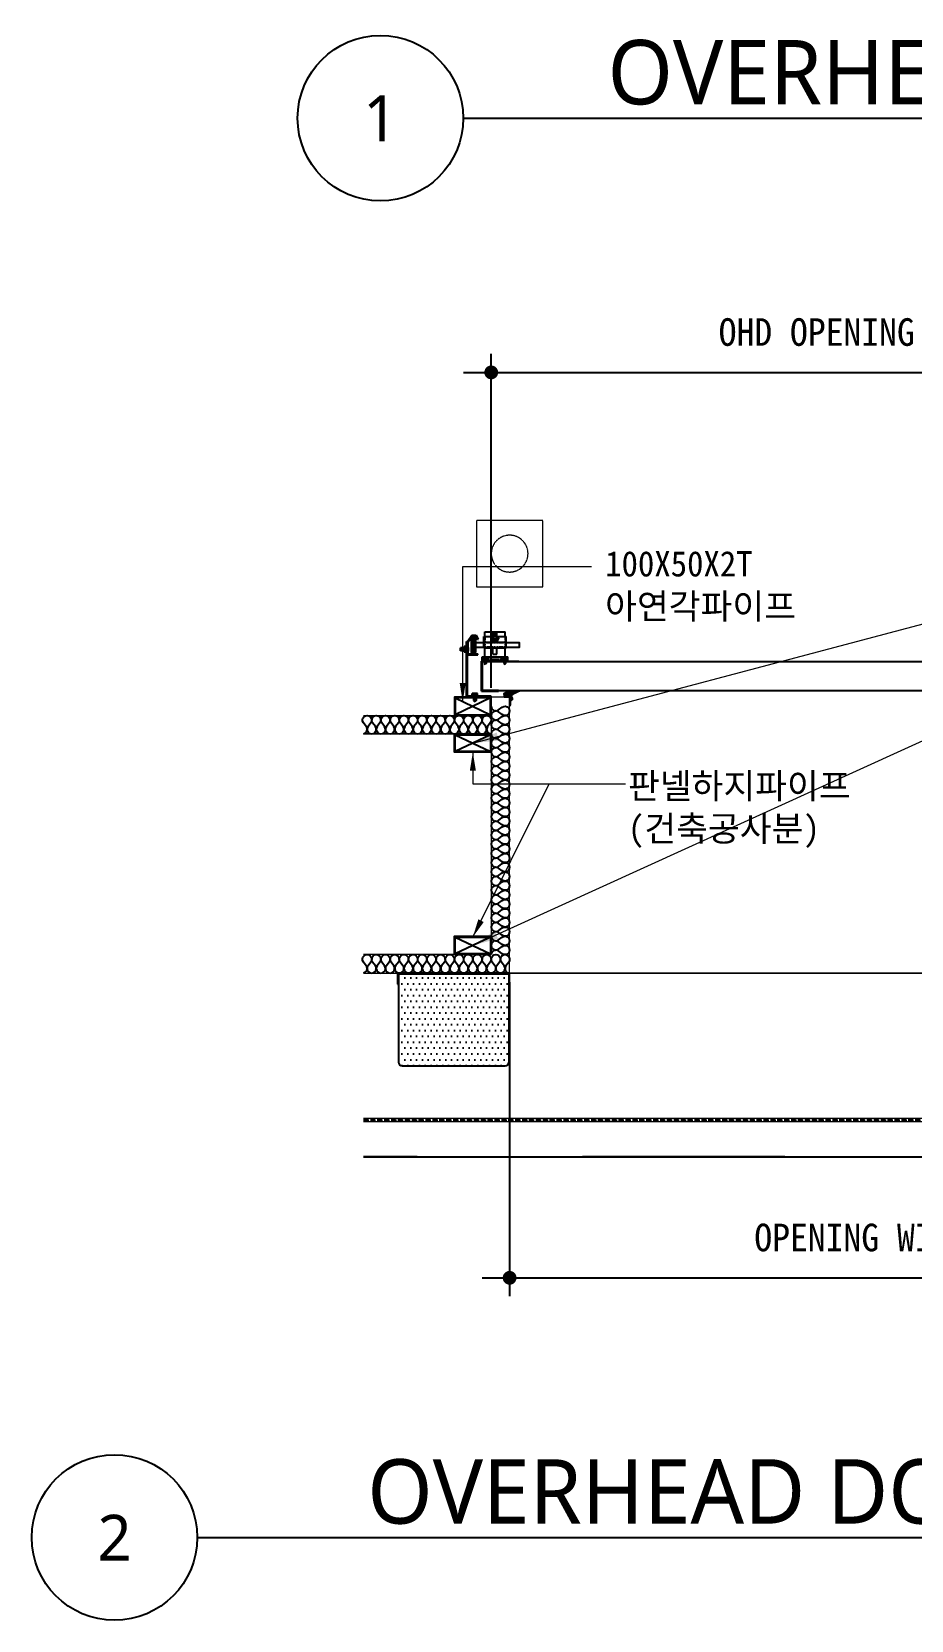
# Model space of a CAD drawing. Header units: millimetres. Extents: x 204328 to 274136, y -196910 to -178068.
# Drawn here: x 205236 to 207627, y -196910 to -192593 of the extents above; entities that cross this region are included whole.
import ezdxf
from ezdxf.enums import TextEntityAlignment as Align

# ---------------------------------------------------------------- set-up
doc = ezdxf.new("R2010")
doc.units = ezdxf.units.MM
for name, pattern in [('CEN', [62, 60, -1, 0, -1]), ('HID', [2, 1.1, -0.9]), ('HIDDEN', [0.375, 0.25, -0.125])]:
    doc.linetypes.add(name, pattern=pattern)
doc.layers.get('Defpoints').update_dxf_attribs({"color": 140})
for name, color, linetype in [('1212', 7, 'Continuous'), ('3', 3, 'Continuous'), ('dim', 7, 'Continuous'), ('HAT', 8, 'Continuous'), ('HFC-23-파이프', 3, 'Continuous'), ('OHD Frame', 2, 'Continuous'), ('OHD Panel', 5, 'Continuous'), ('Text', 3, 'Continuous')]:
    doc.layers.add(name, color=color, linetype=linetype)
for name, color, linetype, lineweight in [('A-CNTL', 1, 'CEN', 15), ('A-DIMS', 7, 'Continuous', 25), ('A-ELEV-LIN3', 8, 'Continuous', 18), ('A-FLXX-HID2', 3, 'HID', 25), ('A-SECT-LIN1', 4, 'Continuous', 25), ('A-SSXM-ELEV', 8, 'Continuous', 18), ('A-WAXM-PANL', 6, 'Continuous', 20), ('A-XXXX-HID', 8, 'HIDDEN', 18), ('A-XXXX-INSL1', 15, 'Continuous', 18), ('A-XXXX-SYMB', 7, 'Continuous', 25), ('A-XXXX-TXT1', 3, 'Continuous', 25)]:
    doc.layers.add(name, color=color, linetype=linetype, lineweight=lineweight)
doc.layers.add('면적용', color=30, linetype='Continuous', plot=False)
doc.styles.add('HY울릉도L', font='')
doc.styles.add('돋움체', font='')
doc.styles.add('맑은고딕', font='malgun.ttf')
doc.styles.get('HY울릉도L').set_extended_font_data('Dotum')
doc.styles.get('돋움체').set_extended_font_data('DotumChe')
doc.dimstyles.new('CDIM', dxfattribs={"dimtxt": 3, "dimasz": 1.5, "dimexe": 2, "dimexo": 1, "dimgap": 1, "dimtad": 1, "dimdec": 0, "dimrnd": 0.5, "dimzin": 0, "dimdsep": 32, "dimlunit": 6, "dimtxsty": 'HY울릉도L', "dimblk1": '_CIDOT', "dimblk2": '_CIDOT', "dimsah": 1, "dimcen": 5.5, "dimclrd": 2, "dimclre": 2, "dimclrt": 7, "dimadec": 0, "dimazin": 0, "dimtfac": 1, "dimtdec": 0, "dimtix": 1, "dimtmove": 2, "dimatfit": 1, "dimldrblk": '_CIDOT', "dimfxl": 1, "dimtolj": 1, "dimtzin": 0, "dimlwd": -1, "dimarcsym": 0})
doc.dimstyles.new('ISO-25', dxfattribs={"dimtxt": 2.5, "dimasz": 2.5, "dimexe": 1.25, "dimexo": 0.625, "dimtad": 1, "dimdsep": 46, "dimtxsty": 'Standard', "dimcen": 2.5, "dimadec": 0, "dimazin": 0, "dimtfac": 1, "dimtmove": 0, "dimatfit": 3, "dimfxl": 1, "dimarcsym": 0})

# ---------------------------------------------------------------- blocks, each defined once
blk = doc.blocks.new('b1')
at = {"layer": 'A-XXXX-HID'}
blk.add_lwpolyline([(0, 180), (180, 180), (180, 0), (0, 0), (0, 180)], dxfattribs=at)
blk.add_circle((90, 90), 50, dxfattribs=at)
blk = doc.blocks.new('2TRACK')
at = {"color": 2}
for p, q in [((-35.9, 54.2), (-35.9, 21)), ((-33.6, 54.2), (-33.6, 21.7)), ((-33.1, 57), (-7.9, 57)), ((-33.1, 54.7), (-7.9, 54.7)), ((-7.9, 57), (-7.9, 54.7)), ((-35.9, 21), (-23.7, 3.5)), ((-33.6, 21.7), (-22.5, 5.8)), ((-23.7, 3.5), (-12.1, 3.5)), ((-22.5, 5.8), (-13.5, 5.8)), ((-13.5, 5.8), (-8.3, 15.5)), ((-12.1, 3.5), (-6.3, 14.4)), ((-8.3, 15.5), (-6.3, 14.4))]:
    blk.add_line(p, q, dxfattribs=at)
for radius in [2.8, 0.5]:
    blk.add_arc((-33.1, 54.2), radius, 90, 180, dxfattribs=at)
blk = doc.blocks.new('78t angle')
at = {"color": 2}
for p, q in [((-45.3, 37.5), (-45.3, 35.2)), ((-45.3, 37.5), (18.9, 37.5)), ((-45.3, 35.2), (18.9, 35.2)), ((19.4, 34.7), (19.4, -113.5)), ((21.7, 34.7), (21.7, -113.5)), ((21.7, -113.5), (19.4, -113.5))]:
    blk.add_line(p, q, dxfattribs=at)
for radius in [2.8, 0.5]:
    blk.add_arc((18.9, 34.7), radius, 0, 90, dxfattribs=at)
blk = doc.blocks.new('프레임100X50X2.3T')
at = {"color": 1}
for p, q in [((105125.2, -46858.7), (105170.6, -46763.3)), ((105125.2, -46763.3), (105170.6, -46858.7))]:
    blk.add_line(p, q, dxfattribs=at)
at = {"layer": 'OHD Frame'}
for points in [[(105172.9, -46761), (105172.9, -46861), (105122.9, -46861), (105122.9, -46761)], [(105170.6, -46763.3), (105170.6, -46858.7), (105125.2, -46858.7), (105125.2, -46763.3)]]:
    blk.add_lwpolyline(points, close=True, dxfattribs=at)
blk = doc.blocks.new('_CIDOT')
at = {"color": 0, "linetype": 'ByBlock'}
blk.add_line((2, 0), (-1, 0), dxfattribs=at)
at = {"color": 0, "linetype": 'ByBlock', "const_width": 0.5}
blk.add_lwpolyline([(-0.25, 0, 1), (0.25, 0, 1)], format="xyb", close=True, dxfattribs=at)
blk = doc.blocks.new('*D64')
at = {"layer": 'A-DIMS', "lineweight": -2, "transparency": 16777216}
for p, q in [((206535.5, -195176.4), (206535.5, -196029.8)), ((208835.5, -195176.4), (208835.5, -196029.8))]:
    blk.add_line(p, q, dxfattribs=at)
at = {"layer": 'A-DIMS', "transparency": 16777216}
blk.add_line((206573, -195979.8), (208798, -195979.8), dxfattribs=at)
at = {"layer": 'Defpoints', "color": 0, "transparency": 16777216}
for p in [(206535.5, -195151.4), (208835.5, -195151.4), (208835.5, -195979.8)]:
    blk.add_point(p, dxfattribs=at)
at = {"layer": 'A-DIMS', "transparency": 16777216, "xscale": 37.5, "yscale": 37.5, "zscale": 37.5, "rotation": 180}
blk.add_blockref('_CIDOT', (206535.5, -195979.8), dxfattribs=at)
at = {"layer": 'A-DIMS', "transparency": 16777216, "xscale": 37.5, "yscale": 37.5, "zscale": 37.5}
blk.add_blockref('_CIDOT', (208835.5, -195979.8), dxfattribs=at)
at = {"layer": 'A-DIMS', "color": 3, "transparency": 16777216, "insert": (207685.5, -195879.8), "char_height": 75, "attachment_point": 5, "style": '돋움체'}
blk.add_mtext('\\A1;OPENING WIDTH =2,300', dxfattribs=at)
blk = doc.blocks.new('*D65')
at = {"layer": 'A-DIMS', "lineweight": -2, "transparency": 16777216}
for p, q in [((206485.5, -194376.4), (206485.5, -193468.8)), ((208885.5, -194376.4), (208885.5, -193468.8))]:
    blk.add_line(p, q, dxfattribs=at)
at = {"layer": 'A-DIMS', "transparency": 16777216}
blk.add_line((206523, -193518.8), (208848, -193518.8), dxfattribs=at)
at = {"layer": 'Defpoints', "color": 0, "transparency": 16777216}
for p in [(208885.5, -193518.8), (206485.5, -194401.4), (208885.5, -194401.4)]:
    blk.add_point(p, dxfattribs=at)
at = {"layer": 'A-DIMS', "transparency": 16777216, "xscale": 37.5, "yscale": 37.5, "zscale": 37.5, "rotation": 180}
blk.add_blockref('_CIDOT', (206485.5, -193518.8), dxfattribs=at)
at = {"layer": 'A-DIMS', "transparency": 16777216, "xscale": 37.5, "yscale": 37.5, "zscale": 37.5}
blk.add_blockref('_CIDOT', (208885.5, -193518.8), dxfattribs=at)
at = {"layer": 'A-DIMS', "color": 3, "transparency": 16777216, "insert": (207685.5, -193418.8), "char_height": 75, "attachment_point": 5, "style": '돋움체'}
blk.add_mtext('\\A1;OHD OPENING WIDTH =2,400', dxfattribs=at)

msp = doc.modelspace()

# ---------------------------------------------------------------- hatches: boundary and pattern name
h = msp.add_hatch()
h.set_pattern_fill('DOTS', color=256, scale=10)
h.set_pattern_definition([(0, (-65362.728, -65259.507), (7.9375, 15.875), [0, -15.875])])
h.paths.add_polyline_path([(206523.2, -195403.7, 0.414214), (206533.2, -195393.7), (206533.2, -195153.7), (206233.2, -195153.7), (206233.2, -195393.7, 0.414214), (206243.2, -195403.7)])
at = {"layer": 'HFC-23-파이프'}
h = msp.add_hatch(color=7, dxfattribs=at)
h.dxf.hatch_style = 1
h.paths.add_polyline_path([(206531.5, -194397), (206535.5, -194397), (206535.5, -194398.9), (206522.5, -194398.9), (206522.5, -194397), (206526.4, -194397), (206526.4, -194395.4), (206523.1, -194395.4), (206521.9, -194395.2), (206519.8, -194392.4), (206530.8, -194387.4), (206538.2, -194385.6), (206531.2, -194388.2), (206523.2, -194392.7), (206525.5, -194393.5), (206529.8, -194394.4), (206533.4, -194392.6), (206541.5, -194387.6), (206548.1, -194384.4), (206549.5, -194384.2), (206549.5, -194384.2), (206543.5, -194387.6), (206536.1, -194393.2), (206536.1, -194395.4), (206531.5, -194395.4)])
h.paths.add_polyline_path([(206539.2, -194400.5, 0.154527), (206539.2, -194401.1), (206540.1, -194403.6, 0.170014), (206540.5, -194404.1, -1.840759), (206537.5, -194405.5), (206537.4, -194401.9), (206538.6, -194395.2), (206547.2, -194389.6), (206557.7, -194385.1), (206562.9, -194384.2), (206559.8, -194385.2), (206549.2, -194390.6), (206540.2, -194397)])

# ---------------------------------------------------------------- linework, layer by layer
at = {"color": 4}
for p, q in [((206468.4, -194223.8), (206523.4, -194223.8)), ((206468.4, -194237.1), (206468.4, -194223.8)), ((206523.4, -194237.1), (206523.4, -194223.8)), ((206465.3, -194267.1), (206465.3, -194252.5)), ((206468.4, -194292.3), (206468.4, -194267.1)), ((206489.8, -194285.1), (206500.8, -194285.1)), ((206523.4, -194292.3), (206523.4, -194267.1)), ((206525.8, -194267.1), (206525.8, -194252.5)), ((206460.9, -194292.3), (206477.4, -194292.3)), ((206460.9, -194303.8), (206460.9, -194292.3)), ((206460.9, -194301.6), (206530.2, -194301.6)), ((206477.4, -194292.3), (206477.4, -194301.6)), ((206477.4, -194293.9), (206478.5, -194293.9)), ((206477.4, -194300), (206478.5, -194300)), ((206478.5, -194292.3), (206512.5, -194292.3)), ((206478.5, -194292.3), (206478.5, -194301.6)), ((206512.5, -194292.3), (206512.5, -194301.6)), ((206512.5, -194293.9), (206513.7, -194293.9)), ((206512.5, -194300), (206513.7, -194300)), ((206513.7, -194292.3), (206530.2, -194292.3)), ((206513.7, -194292.3), (206513.7, -194301.6)), ((206530.2, -194303.8), (206530.2, -194292.3))]:
    msp.add_line(p, q, dxfattribs=at)
at = {"color": 8, "linetype": 'HIDDEN', "ltscale": 3}
for p, q in [((206468.4, -194237.1), (206468.4, -194267.1)), ((206523.4, -194237.1), (206523.4, -194267.1))]:
    msp.add_line(p, q, dxfattribs=at)
at = {"color": 1, "linetype": 'HIDDEN', "ltscale": 3}
for p, q in [((206525.8, -194254.3), (206465.3, -194254.3)), ((206525.8, -194265.3), (206465.3, -194265.3))]:
    msp.add_line(p, q, dxfattribs=at)
at = {"color": 2}
for p, q in [((206458.9, -194385), (206458.9, -194303.8)), ((206460.5, -194383.4), (206460.5, -194305.4)), ((206560.2, -194305.4), (206460.5, -194305.4)), ((206505.3, -194383.4), (206460.5, -194383.4)), ((206505.3, -194385), (206505.3, -194383.4))]:
    msp.add_line(p, q, dxfattribs=at)
for p, q in [((206521, -194395.9), (206521, -194400.9)), ((206525.2, -194395.4), (206521.5, -194395.4)), ((206535, -194401.4), (206521.5, -194401.4)), ((206522.5, -194396.9), (206522.5, -194399.9)), ((206525.2, -194396.9), (206522.5, -194396.9)), ((206522.5, -194398.9), (206522.5, -194397)), ((206522.5, -194397), (206526.4, -194397)), ((206535.5, -194398.9), (206522.5, -194398.9)), ((206535.5, -194399.9), (206522.5, -194399.9)), ((206526.4, -194395.4), (206523.1, -194395.4)), ((206526.4, -194397), (206526.4, -194395.4)), ((206531.5, -194395.4), (206531.5, -194397)), ((206531.5, -194397), (206535.5, -194397)), ((206536.5, -194395.4), (206532.7, -194395.4)), ((206535.5, -194396.9), (206532.7, -194396.9)), ((206535.5, -194396.9), (206535.5, -194399.9)), ((206535.5, -194397), (206535.5, -194398.9)), ((206535.5, -194401.9), (206535.5, -194423.7)), ((206537, -194395.9), (206537, -194405.9)), ((206537, -194410.7), (206537, -194423.7)), ((206539.2, -194400.5), (206540.2, -194397)), ((206540.1, -194403.6), (206539.2, -194401.1)), ((206540, -194401.2), (206540, -194402.8)), ((206541.5, -194401.2), (206541.5, -194401.9))]:
    msp.add_line(p, q)
at = {"color": 7}
for p, q in [((206387.8, -194503.7), (206483.2, -194549.1)), ((206483.2, -194503.7), (206387.8, -194549.1)), ((206387.8, -195053.7), (206483.2, -195099.1)), ((206483.2, -195053.7), (206387.8, -195099.1))]:
    msp.add_line(p, q, dxfattribs=at)
at = {"color": 3}
msp.add_lwpolyline([(206442.5, -194242.1), (206442.5, -194277.6, -0.414214), (206437, -194283.1), (206437, -194283.1, -0.414214), (206431.5, -194277.6), (206431.5, -194242.1, -0.414214), (206437, -194236.6), (206437, -194236.6, -0.414214)], format="xyb", close=True, dxfattribs=at)
for points in [[(206465.3, -194254.3), (206442.5, -194254.3)], [(206442.5, -194265.3), (206465.3, -194265.3)], [(206525.8, -194265.3), (206562.5, -194265.3), (206562.5, -194254.3), (206525.8, -194254.3)]]:
    msp.add_lwpolyline(points, dxfattribs=at)
for points in [[(206531.5, -194395.4), (206536.1, -194395.4), (206536.1, -194393.2), (206543.5, -194387.6), (206549.5, -194384.2), (206548.1, -194384.4), (206541.5, -194387.6), (206533.4, -194392.6), (206529.8, -194394.4), (206525.5, -194393.5), (206523.2, -194392.7), (206531.2, -194388.2), (206538.2, -194385.6), (206530.8, -194387.4), (206519.8, -194392.4), (206521.9, -194395.2), (206523.1, -194395.4)], [(206540.2, -194397), (206549.2, -194390.6), (206559.8, -194385.2), (206562.9, -194384.2), (206557.7, -194385.1), (206547.2, -194389.6), (206538.6, -194395.2), (206537.4, -194401.9), (206537.5, -194405.5)]]:
    msp.add_lwpolyline(points)
for centre, radius, start, end in [((206521.5, -194395.9), 0.5, 90, 180), ((206521.5, -194400.9), 0.5, 180, 270), ((206525.2, -194396.2), 0.75, 270, 90), ((206532.7, -194396.2), 0.75, 90, 270), ((206535, -194401.9), 0.5, 0, 90), ((206536.5, -194395.9), 0.5, 0, 90), ((206539.5, -194405.9), 2.5, 180, 64.6231), ((206538, -194410.7), 1, 72.5424, 180), ((206539.4, -194405.8), 2, 171.8493, 57.7965), ((206539.5, -194405.9), 4, 252.5424, 53.1301), ((206540.2, -194400.8), 1, 164.0643, 199.2012), ((206540.7, -194401.2), 0.75, 0, 180), ((206541, -194402.8), 1, 180, 244.6231), ((206541, -194403.3), 1, 199.2012, 237.7965), ((206542.5, -194401.9), 1, 180, 233.1301), ((206536.2, -194423.7), 0.75, 180, 0)]:
    msp.add_arc(centre, radius, start, end)
at = {"layer": '1212', "color": 4}
for p, q in [((206465.3, -194252.5), (206465.3, -194237.1)), ((206465.3, -194237.1), (206488.8, -194237.1)), ((206489.8, -194235.8), (206489.8, -194227.3)), ((206489.8, -194227.3, 0), (206500.8, -194227.3, 0)), ((206500.8, -194235.3), (206500.8, -194227.3)), ((206502.2, -194237.1), (206525.8, -194237.1)), ((206525.8, -194252.5), (206525.8, -194237.1)), ((206465.3, -194252.5), (206525.8, -194252.5)), ((206465.3, -194267.1), (206525.8, -194267.1)), ((206489.8, -194285.1), (206489.8, -194267.1)), ((206500.8, -194285.1), (206500.8, -194267.1)), ((206460.9, -194301.6), (206530.2, -194301.6))]:
    msp.add_line(p, q, dxfattribs=at)
at = {"layer": '1212', "color": 3}
for p, q in [((206491.1, -194234.2), (206485.7, -194241)), ((206485.7, -194241), (206485.7, -194243.3)), ((206491.1, -194251.2), (206485.7, -194243.3)), ((206500, -194234.2), (206491.1, -194234.2)), ((206491.2, -194239.1), (206491.2, -194241.3)), ((206499.8, -194239.1), (206499.8, -194241.3)), ((206500, -194234.2), (206505.3, -194241)), ((206500, -194251.2), (206505.3, -194243.3)), ((206505.3, -194241), (206505.3, -194243.3)), ((206411.5, -194267.2), (206401.7, -194267.2)), ((206401.7, -194275.2), (206401.7, -194267.2)), ((206402, -194275.2), (206401.7, -194273.2)), ((206411.5, -194275.2), (206401.7, -194275.2)), ((206403.8, -194275.2), (206402.4, -194267.2)), ((206405.5, -194275.2), (206404.2, -194267.2)), ((206407.2, -194275.2), (206405.9, -194267.2)), ((206409, -194275.2), (206407.6, -194267.2)), ((206410.7, -194275.2), (206409.4, -194267.2)), ((206411.5, -194269.3), (206411.1, -194267.2)), ((206416.5, -194263.9), (206411.5, -194263.9)), ((206411.5, -194263.9), (206411.5, -194278.4)), ((206411.5, -194267.5), (206416.5, -194267.5)), ((206411.5, -194274.8), (206416.5, -194274.8)), ((206411.5, -194278.4), (206416.5, -194278.4)), ((206416.5, -194278.7), (206416.5, -194263.7)), ((206418.5, -194278.7), (206418.5, -194263.7)), ((206418.5, -194278.4), (206418.5, -194263.9)), ((206491.1, -194251.2), (206491.1, -194248.2)), ((206500, -194251.2), (206491.1, -194251.2)), ((206500, -194251.2), (206500, -194248.2)), ((206463.2, -194301.6), (206463.2, -194300)), ((206475.6, -194300), (206463.2, -194300)), ((206474.3, -194296.1), (206464.4, -194296.1)), ((206464.4, -194300), (206464.4, -194296.1)), ((206466.9, -194305.4), (206466.9, -194310)), ((206466.9, -194307.2), (206470.6, -194311.2)), ((206466.9, -194310), (206469.4, -194312.5)), ((206467, -194300), (206467, -194296.1)), ((206467.3, -194305.4), (206471.7, -194310.1)), ((206469.4, -194305.4), (206471.8, -194308.1)), ((206471.8, -194310), (206469.4, -194312.5)), ((206471.7, -194300), (206471.7, -194296.1)), ((206471.8, -194305.4), (206471.8, -194310)), ((206474.3, -194300), (206474.3, -194296.1)), ((206475.6, -194301.6), (206475.6, -194300)), ((206528.3, -194300), (206515.9, -194300)), ((206515.9, -194301.6), (206515.9, -194300)), ((206527, -194296.1), (206517.2, -194296.1)), ((206517.2, -194300), (206517.2, -194296.1)), ((206519.6, -194305.4), (206519.6, -194310)), ((206519.6, -194307.2), (206523.3, -194311.2)), ((206519.6, -194310), (206522.1, -194312.5)), ((206519.7, -194300), (206519.7, -194296.1)), ((206520.1, -194305.4), (206524.4, -194310.1)), ((206522.1, -194305.4), (206524.5, -194308.1)), ((206524.5, -194310), (206522.1, -194312.5)), ((206524.4, -194300), (206524.4, -194296.1)), ((206524.5, -194305.4), (206524.5, -194310)), ((206527, -194300), (206527, -194296.1)), ((206528.3, -194301.6), (206528.3, -194300)), ((206432.3, -194399.1), (206432.3, -194396.7)), ((206450.2, -194396.7), (206432.3, -194396.7)), ((206434.1, -194396.7), (206434.1, -194391.2)), ((206448.4, -194391.2), (206434.1, -194391.2)), ((206437.7, -194403.7), (206437.7, -194410.3)), ((206437.7, -194406.3), (206443, -194412.1)), ((206437.7, -194410.3), (206441.2, -194413.9)), ((206437.9, -194396.7), (206437.9, -194391.2)), ((206438.3, -194403.7), (206444.5, -194410.5)), ((206444.8, -194410.3), (206441.2, -194413.9)), ((206441.3, -194403.7), (206444.8, -194407.5)), ((206444.3, -194403.7), (206444.8, -194404.3)), ((206444.6, -194396.7), (206444.6, -194391.2)), ((206444.8, -194403.7), (206444.8, -194410.3)), ((206448.4, -194396.7), (206448.4, -194391.2)), ((206450.2, -194399.1), (206450.2, -194396.7))]:
    msp.add_line(p, q, dxfattribs=at)
at = {"layer": '1212', "color": 2}
for p, q in [((206458.9, -194303.8), (206560.2, -194303.8)), ((206560.2, -194303.8), (206560.2, -194305.4)), ((206458.9, -194385), (206505.3, -194385))]:
    msp.add_line(p, q, dxfattribs=at)
at = {"layer": '1212', "linetype": 'HIDDEN', "ltscale": 10}
for p, q in [((206477.4, -194293.9), (206460.9, -194293.9)), ((206463.2, -194300), (206460.9, -194300)), ((206477.4, -194300), (206475.6, -194300)), ((206478.5, -194293.9), (206512.5, -194293.9)), ((206478.5, -194300), (206512.5, -194300)), ((206513.7, -194293.9), (206530.2, -194293.9)), ((206513.7, -194300), (206515.9, -194300)), ((206528.3, -194300), (206530.2, -194300))]:
    msp.add_line(p, q, dxfattribs=at)
at = {"layer": '1212'}
for p, q in [((206463.2, -194301.6), (206475.6, -194301.6)), ((206515.9, -194301.6), (206528.3, -194301.6))]:
    msp.add_line(p, q, dxfattribs=at)
at = {"layer": '1212', "color": 3}
msp.add_lwpolyline([(206423.1, -194277.5), (206423.1, -194264.9)], dxfattribs=at)
for centre, radius, start, end in [((206454.5, -194270.8), 42.9, 31.6998, 43.4248), ((206536.5, -194270.8), 42.9, 136.5752, 148.3002), ((206417.5, -194263.7), 1, 90, 180), ((206417.5, -194278.7), 1, 180, 270), ((206417.5, -194263.7), 1, 0, 90), ((206417.5, -194278.7), 1, 270, 0), ((206403.7, -194271.2), 20.3, 341.9614, 18.0386), ((206495.5, -194274.1), 26.2, 80.2075, 99.7925)]:
    msp.add_arc(centre, radius, start, end, dxfattribs=at)
at = {"layer": '1212', "color": 3, "extrusion": (0, 0, -1)}
msp.add_ellipse((206495.5, -194241.3), major_axis=(7.39, 0), ratio=0.851726, dxfattribs=at)
at = {"layer": '1212', "color": 3}
for points, knots in [([(206499.8, -194239.1), (206499.8, -194239.5), (206499.8, -194239.8), (206499.5, -194240.4), (206499.2, -194240.8), (206498.6, -194241.4), (206498.2, -194241.7), (206497.2, -194242.1), (206496.7, -194242.3), (206495.6, -194242.4), (206495, -194242.4), (206493.9, -194242.1), (206493.4, -194241.9), (206492.5, -194241.4), (206492.1, -194241.1), (206491.6, -194240.5), (206491.4, -194240.2), (206491.2, -194239.5), (206491.2, -194239.2), (206491.3, -194238.6), (206491.4, -194238.2), (206491.7, -194237.6), (206492, -194237.2), (206492.8, -194236.7), (206493.2, -194236.4), (206494.2, -194236.1), (206494.8, -194235.9), (206495.9, -194235.9), (206496.5, -194236), (206497.6, -194236.3), (206498.1, -194236.5), (206498.8, -194237.1), (206499.1, -194237.4), (206499.6, -194238.1), (206499.7, -194238.4), (206499.8, -194238.9), (206499.8, -194239), (206499.8, -194239.1)], [0, 0, 0, 0, 0.360137, 0.360137, 0.720273, 0.720273, 1.08041, 1.08041, 1.440547, 1.440547, 1.800683, 1.800683, 2.16082, 2.16082, 2.520957, 2.520957, 2.881093, 2.881093, 3.24123, 3.24123, 3.601367, 3.601367, 3.961504, 3.961504, 4.32164, 4.32164, 4.681777, 4.681777, 5.041914, 5.041914, 5.40205, 5.40205, 5.762187, 5.762187, 6.122324, 6.122324, 6.283185, 6.283185, 6.283185, 6.283185]), ([(206499.8, -194241.3), (206499.8, -194241.6), (206499.8, -194242), (206499.5, -194242.6), (206499.2, -194243), (206498.6, -194243.6), (206498.2, -194243.8), (206497.2, -194244.3), (206496.7, -194244.4), (206495.6, -194244.6), (206495, -194244.5), (206493.9, -194244.3), (206493.4, -194244.1), (206492.5, -194243.6), (206492.1, -194243.3), (206491.6, -194242.7), (206491.4, -194242.3), (206491.2, -194241.8), (206491.2, -194241.6), (206491.2, -194241.3)], [6.283185, 6.283185, 6.283185, 6.283185, 6.643322, 6.643322, 7.003459, 7.003459, 7.363595, 7.363595, 7.723732, 7.723732, 8.083869, 8.083869, 8.444005, 8.444005, 8.804142, 8.804142, 9.164279, 9.164279, 9.424826, 9.424826, 9.424826, 9.424826])]:
    msp.add_open_spline(points, degree=3, knots=knots, dxfattribs=at)
at = {"layer": '3', "color": 8}
for points in [[(206432.7, -194277.8), (206432.7, -194241.8)], [(206433.8, -194279.3), (206433.8, -194240.3)], [(206435.8, -194279.9), (206435.8, -194239.7)], [(206439, -194279.9), (206439, -194239.7)], [(206440.9, -194279.3), (206440.9, -194240.3)], [(206442, -194277.8), (206442, -194241.8)]]:
    msp.add_lwpolyline(points, dxfattribs=at)
at = {"layer": 'A-CNTL', "ltscale": 300}
msp.add_lwpolyline([(206138.1, -195151.4), (209296.4, -195151.4)], dxfattribs=at)
at = {"layer": 'A-ELEV-LIN3'}
for q in [(206535.5, -195151.4), (206585.5, -195151.4)]:
    msp.add_line((208835.5, -195151.4), q, dxfattribs=at)
at = {"layer": 'A-FLXX-HID2', "ltscale": 500}
msp.add_lwpolyline([(209283.8, -195651.4), (206138.1, -195651.4)], dxfattribs=at)
at = {"layer": 'A-SECT-LIN1', "color": 2, "linetype": 'HIDDEN', "ltscale": 50}
for points in [[(206138.1, -195550.7), (209283.8, -195550.7)], [(209283.8, -195552.1), (206138.1, -195552.1)]]:
    msp.add_lwpolyline(points, dxfattribs=at)
at = {"layer": 'A-SSXM-ELEV'}
for p, q in [((209283.8, -195546.9), (206138.1, -195546.9)), ((209283.8, -195555.9), (206138.1, -195555.9))]:
    msp.add_line(p, q, dxfattribs=at)
at = {"layer": 'A-WAXM-PANL'}
msp.add_lwpolyline([(206138.1, -195151.4), (206535.5, -195151.4), (206535.5, -194401.4), (206485.5, -194401.4), (206485.5, -195101.4), (206138.1, -195101.4)], dxfattribs=at)
at = {"layer": 'A-XXXX-INSL1'}
msp.add_line((206485.5, -194501.4), (206138.1, -194501.4), dxfattribs=at)
for points in [[(206138.1, -194451.4), (206485.5, -194451.4)], [(206138.1, -194501.4), (206485.5, -194501.4)]]:
    msp.add_lwpolyline(points, dxfattribs=at)
at = {"layer": 'A-XXXX-SYMB'}
for p, q in [((206409.2, -192827.9), (209517.5, -192827.9)), ((205686.3, -196685.5), (210182.3, -196685.5))]:
    msp.add_line(p, q, dxfattribs=at)
for centre in [(206184.2, -192827.9), (205461.3, -196685.5)]:
    msp.add_circle(centre, 225, dxfattribs=at)
at = {"layer": 'dim', "color": 7}
for p, q in [((206233.2, -195153.7), (206233.2, -195393.7)), ((206533.2, -195153.7), (206533.2, -195393.7)), ((206243.2, -195403.7), (206523.2, -195403.7))]:
    msp.add_line(p, q, dxfattribs=at)
for points in [[(206230.9, -195151.4), (206230.9, -195181.4)], [(206535.5, -195151.4), (206230.9, -195151.4), (206230.9, -195181.4)], [(206535.5, -195181.4), (206535.5, -195181.4), (206535.5, -195151.4)], [(206535.5, -195181.4), (206535.5, -195151.4)], [(206230.9, -195181.4), (206233.2, -195181.4)], [(206233.2, -195153.7), (206533.2, -195153.7), (206533.2, -195181.4)], [(206233.2, -195181.4), (206233.2, -195153.7)], [(206535.5, -195181.4), (206533.2, -195181.4)]]:
    msp.add_lwpolyline(points, dxfattribs=at)
for centre, start, end in [((206243.2, -195393.7), 180, 270), ((206523.2, -195393.7), 270, 0)]:
    msp.add_arc(centre, 10, start, end, dxfattribs=at)
at = {"layer": 'HAT'}
for points in [[(206138.1, -194501, 0.545796), (206145.5, -194481.3), (206138, -194471.3, -2), (206158, -194471.3), (206150.5, -194481.3, 2), (206170.5, -194481.3), (206163, -194471.3, -2), (206183, -194471.3), (206175.5, -194481.3, 2), (206195.5, -194481.3), (206188, -194471.3, -2), (206208, -194471.3), (206200.5, -194481.3, 2), (206220.5, -194481.3), (206213, -194471.3, -2), (206233, -194471.3), (206225.5, -194481.3, 2), (206245.5, -194481.3), (206238, -194471.3, -2), (206258, -194471.3), (206250.5, -194481.3, 2), (206270.5, -194481.3), (206263, -194471.3, -2), (206283, -194471.3), (206275.5, -194481.3, 2), (206295.5, -194481.3), (206288, -194471.3, -2), (206308, -194471.3), (206300.5, -194481.3, 2), (206320.5, -194481.3), (206313, -194471.3, -2), (206333, -194471.3), (206325.5, -194481.3, 2), (206345.5, -194481.3), (206338, -194471.3, -2), (206358, -194471.3), (206350.5, -194481.3, 2), (206370.5, -194481.3), (206363, -194471.3, -2), (206383, -194471.3), (206375.5, -194481.3, 2), (206395.5, -194481.3), (206388, -194471.3, -2), (206408, -194471.3), (206400.5, -194481.3, 2), (206420.5, -194481.3), (206413, -194471.3, -2), (206433, -194471.3), (206425.5, -194481.3, 2), (206445.5, -194481.3), (206438, -194471.3, -2), (206458, -194471.3), (206450.5, -194481.3, 2), (206470.5, -194481.3), (206463, -194471.3, -2), (206483, -194471.3), (206475.5, -194481.3, 0.509758), (206481.4, -194500.6)], [(206485.5, -194426.4, 0.618034), (206505.5, -194436.4), (206515.5, -194428.9, -2), (206515.5, -194448.9), (206505.5, -194441.4, 2), (206505.5, -194461.4), (206515.5, -194453.9, -2), (206515.5, -194473.9), (206505.5, -194466.4, 2), (206505.5, -194486.4), (206515.5, -194478.9, -2), (206515.5, -194498.9), (206505.5, -194491.4, 2), (206505.5, -194511.4), (206515.5, -194503.9, -2), (206515.5, -194523.9), (206505.5, -194516.4, 2), (206505.5, -194536.4), (206515.5, -194528.9, -2), (206515.5, -194548.9), (206505.5, -194541.4, 2), (206505.5, -194561.4), (206515.5, -194553.9, -2), (206515.5, -194573.9), (206505.5, -194566.4, 2), (206505.5, -194586.4), (206515.5, -194578.9, -2), (206515.5, -194598.9), (206505.5, -194591.4, 2), (206505.5, -194611.4), (206515.5, -194603.9, -2), (206515.5, -194623.9), (206505.5, -194616.4, 2), (206505.5, -194636.4), (206515.5, -194628.9, -2), (206515.5, -194648.9), (206505.5, -194641.4, 2), (206505.5, -194661.4), (206515.5, -194653.9, -2), (206515.5, -194673.9), (206505.5, -194666.4, 2), (206505.5, -194686.4), (206515.5, -194678.9, -2), (206515.5, -194698.9), (206505.5, -194691.4, 2), (206505.5, -194711.4), (206515.5, -194703.9, -2), (206515.5, -194723.9), (206505.5, -194716.4, 2), (206505.5, -194736.4), (206515.5, -194728.9, -2), (206515.5, -194748.9), (206505.5, -194741.4, 2), (206505.5, -194761.4), (206515.5, -194753.9, -2), (206515.5, -194773.9), (206505.5, -194766.4, 0.509758), (206486.1, -194772.4)], [(206485.5, -194751.4, 0.618034), (206505.5, -194761.4), (206515.5, -194753.9, -2), (206515.5, -194773.9), (206505.5, -194766.4, 2), (206505.5, -194786.4), (206515.5, -194778.9, -2), (206515.5, -194798.9), (206505.5, -194791.4, 2), (206505.5, -194811.4), (206515.5, -194803.9, -2), (206515.5, -194823.9), (206505.5, -194816.4, 2), (206505.5, -194836.4), (206515.5, -194828.9, -2), (206515.5, -194848.9), (206505.5, -194841.4, 2), (206505.5, -194861.4), (206515.5, -194853.9, -2), (206515.5, -194873.9), (206505.5, -194866.4, 2), (206505.5, -194886.4), (206515.5, -194878.9, -2), (206515.5, -194898.9), (206505.5, -194891.4, 2), (206505.5, -194911.4), (206515.5, -194903.9, -2), (206515.5, -194923.9), (206505.5, -194916.4, 2), (206505.5, -194936.4), (206515.5, -194928.9, -2), (206515.5, -194948.9), (206505.5, -194941.4, 2), (206505.5, -194961.4), (206515.5, -194953.9, -2), (206515.5, -194973.9), (206505.5, -194966.4, 2), (206505.5, -194986.4), (206515.5, -194978.9, -2), (206515.5, -194998.9), (206505.5, -194991.4, 2), (206505.5, -195011.4), (206515.5, -195003.9, -2), (206515.5, -195023.9), (206505.5, -195016.4, 2), (206505.5, -195036.4), (206515.5, -195028.9, -2), (206515.5, -195048.9), (206505.5, -195041.4, 2), (206505.5, -195061.4), (206515.5, -195053.9, -2), (206515.5, -195073.9), (206505.5, -195066.4, 2), (206505.5, -195086.4), (206515.5, -195078.9, -2), (206515.5, -195098.9), (206505.5, -195091.4, 0.509758), (206486.1, -195097.4)], [(206138.1, -195151.1, 0.545796), (206145.5, -195131.4), (206138, -195121.4, -2), (206158, -195121.4), (206150.5, -195131.4, 2), (206170.5, -195131.4), (206163, -195121.4, -2), (206183, -195121.4), (206175.5, -195131.4, 2), (206195.5, -195131.4), (206188, -195121.4, -2), (206208, -195121.4), (206200.5, -195131.4, 2), (206220.5, -195131.4), (206213, -195121.4, -2), (206233, -195121.4), (206225.5, -195131.4, 2), (206245.5, -195131.4), (206238, -195121.4, -2), (206258, -195121.4), (206250.5, -195131.4, 2), (206270.5, -195131.4), (206263, -195121.4, -2), (206283, -195121.4), (206275.5, -195131.4, 2), (206295.5, -195131.4), (206288, -195121.4, -2), (206308, -195121.4), (206300.5, -195131.4, 2), (206320.5, -195131.4), (206313, -195121.4, -2), (206333, -195121.4), (206325.5, -195131.4, 2), (206345.5, -195131.4), (206338, -195121.4, -2), (206358, -195121.4), (206350.5, -195131.4, 2), (206370.5, -195131.4), (206363, -195121.4, -2), (206383, -195121.4), (206375.5, -195131.4, 2), (206395.5, -195131.4), (206388, -195121.4, -2), (206408, -195121.4), (206400.5, -195131.4, 2), (206420.5, -195131.4), (206413, -195121.4, -2), (206433, -195121.4), (206425.5, -195131.4, 2), (206445.5, -195131.4), (206438, -195121.4, -2), (206458, -195121.4), (206450.5, -195131.4, 2), (206470.5, -195131.4), (206463, -195121.4, -2), (206483, -195121.4), (206475.5, -195131.4, 2), (206495.5, -195131.4), (206488, -195121.4, -2), (206508, -195121.4), (206500.5, -195131.4, 2), (206520.5, -195131.4), (206513, -195121.4, -2), (206533, -195121.4), (206525.5, -195131.4, 0.509758), (206531.4, -195150.8)]]:
    msp.add_lwpolyline(points, format="xyb", dxfattribs=at)
at = {"layer": 'OHD Frame', "color": 7}
for points in [[(206485.5, -194551.4), (206385.5, -194551.4), (206385.5, -194501.4), (206485.5, -194501.4)], [(206483.2, -194549.1), (206387.8, -194549.1), (206387.8, -194503.7), (206483.2, -194503.7)], [(206485.5, -195101.4), (206385.5, -195101.4), (206385.5, -195051.4), (206485.5, -195051.4)], [(206483.2, -195099.1), (206387.8, -195099.1), (206387.8, -195053.7), (206483.2, -195053.7)]]:
    msp.add_lwpolyline(points, close=True, dxfattribs=at)
at = {"layer": 'OHD Panel'}
msp.add_lwpolyline([(206460.5, -194383.4), (208910.5, -194383.4), (208910.5, -194305.4), (206460.5, -194305.4)], close=True, dxfattribs=at)
at = {"layer": '면적용', "color": 61}
msp.add_lwpolyline([(206138.1, -195651.4), (209283.8, -195651.4)], dxfattribs=at)
at = {"layer": '면적용', "color": 151}
msp.add_lwpolyline([(206138.1, -195651.4), (209283.8, -195651.4)], dxfattribs=at)

# ---------------------------------------------------------------- block references
at = {"xscale": -1}
for name, p, rotation in [('b1', (206445.5, -193921.4), 180), ('2TRACK', (206456.7, -194229.4), 180), ('프레임100X50X2.3T', (159624.5, -89278.6), 90)]:
    msp.add_blockref(name, p, dxfattribs=dict(at, rotation=rotation))
at = {"rotation": 180}
msp.add_blockref('78t angle', (206440.2, -194363.9), dxfattribs=at)

# ---------------------------------------------------------------- texts
at = {"layer": 'A-XXXX-TXT1', "style": '맑은고딕'}
for s, p in [('OVERHEAD DOOR 입면도', (209434.2, -192702.9)), ('OVERHEAD DOOR&DOCK SEAL 평면도', (210153.6, -196560.5))]:
    msp.add_text(s, height=175, dxfattribs=at).set_placement(p, align=Align.MIDDLE_RIGHT)
for s, p in [('1', (206184.2, -192827.9)), ('2', (205461.3, -196685.5))]:
    msp.add_text(s, height=125, dxfattribs=at).set_placement(p, align=Align.MIDDLE)
at = {"layer": 'Text', "color": 0, "style": '돋움체'}
for s, p in [('100X50X2T', (206795.3, -194073.4, 0)), ('아연각파이프', (206795.3, -194189.2, 0)), ('판넬하지파이프', (206857.3, -194677.2, 0)), ('(건축공사분)', (206857.3, -194793, 0))]:
    msp.add_text(s, height=68.9, dxfattribs=at).set_placement(p)

# ---------------------------------------------------------------- dimensions: what is measured, and where the dimension line sits
at = {"layer": 'A-DIMS'}
for base, p1, p2, text, picture, middle in [((208885.5, -193518.8), (206485.5, -194401.4), (208885.5, -194401.4), 'OHD OPENING WIDTH =<>', '*D65', (207685.5, -193418.8)), ((208835.5, -195979.8), (206535.5, -195151.4), (208835.5, -195151.4), 'OPENING WIDTH =<>', '*D64', (207685.5, -195879.8))]:
    dim = msp.add_linear_dim(base=base, p1=p1, p2=p2, text=text, dimstyle='CDIM', override={"dimscale": 25, "dimtxsty": '돋움체', "dimclrd": 256, "dimclre": 256, "dimclrt": 3}, dxfattribs=at)
    dim.commit()
    dim.dimension.update_dxf_attribs({"geometry": picture, "text_midpoint": middle, "dimtype": 160})

# ---------------------------------------------------------------- leaders
for points, override in [([(206435.5, -194526.4), (209326.8, -193759.9), (209476.8, -193759.9)], {"dimasz": 70, "dimtad": 0, "dimclrd": 1, "dimlwd": 9}), ([(206435.5, -195076.4), (209326.8, -193759.9), (209476.8, -193759.9)], {"dimasz": 70, "dimtad": 0, "dimclrd": 1, "dimlwd": 9}), ([(206407.9, -194413.3), (206407.9, -194046.2), (206758, -194046.2)], {"dimasz": 50, "dimtad": 0, "dimclrd": 1, "dimlwd": 9}), ([(206435.5, -194551.4), (206435.5, -194636.8), (206850.7, -194636.8)], {"dimasz": 50, "dimtad": 0, "dimclrd": 1, "dimlwd": 9}), ([(206435.5, -195053.7), (206643.1, -194636.8)], {"dimasz": 50, "dimtad": 0, "dimclrd": 1, "dimlwd": 9})]:
    msp.add_leader(points, dimstyle='ISO-25', override=override)

doc.saveas('drawing.dxf')
